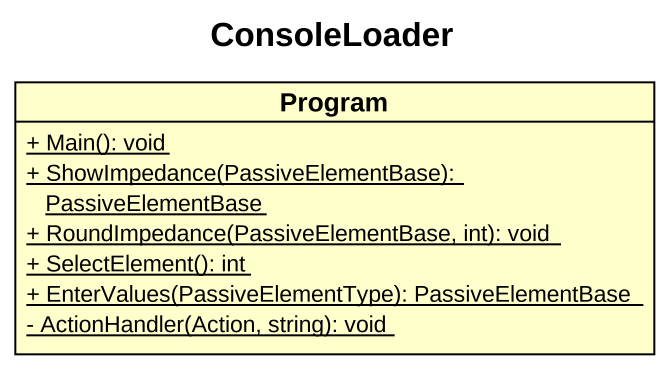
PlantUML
@startuml
title ConsoleLoader
hide circle
hide empty members
skinparam classAttributeIconSize 0
class Program {
  {static} + Main(): void
  {static} + ShowImpedance(PassiveElementBase): PassiveElementBase
  {static} + RoundImpedance(PassiveElementBase, int): void
  {static} + SelectElement(): int
  {static} + EnterValues(PassiveElementType): PassiveElementBase
  {static} - ActionHandler(Action, string): void
}
@enduml
